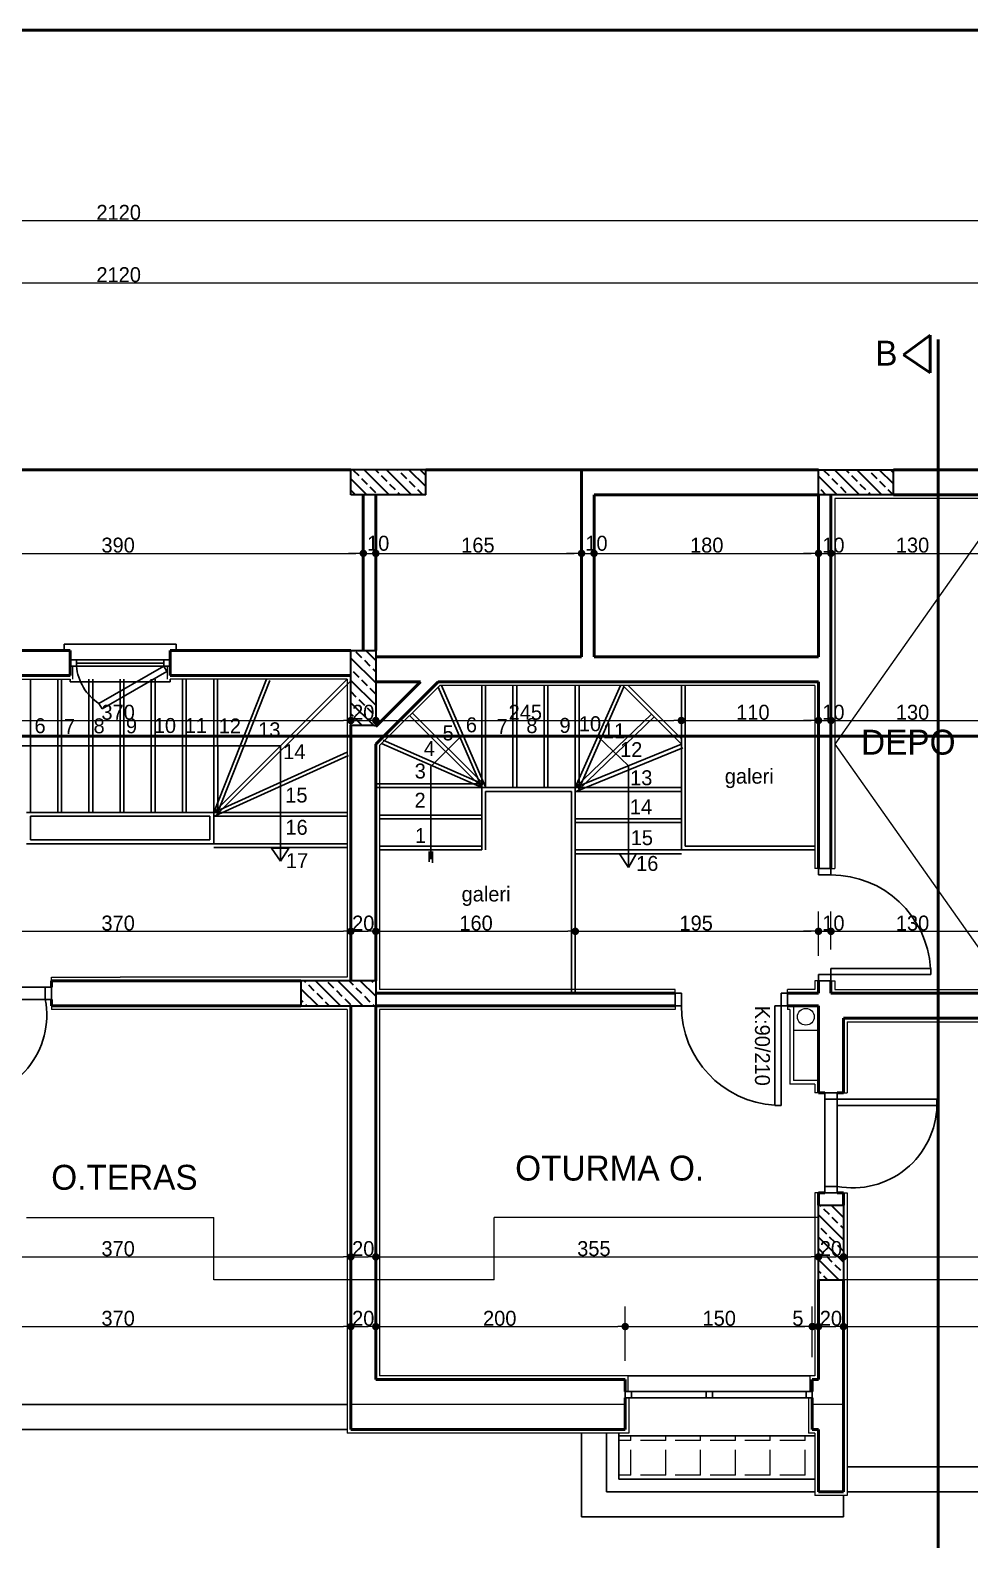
# Model space of a CAD drawing. Header units: millimetres. Extents: x 9537.41 to 9541.95, y -1431.78 to -1431.38.
# Drawn here: x 9539.6272 to 9539.7779, y -1431.6184 to -1431.3761 of the extents above; entities that cross this region are included whole.
import ezdxf

# ---------------------------------------------------------------- set-up
doc = ezdxf.new("R2010")
doc.units = ezdxf.units.MM
doc.linetypes.add('ACAD_ISO03W100', pattern=[30, 12, -18])
doc.linetypes.add('ACAD_ISO04W100', pattern=[30, 24, -3, 0, -3])
for name, color, linetype, lineweight in [('BACA', 24, 'Continuous', 25), ('balkon', 173, 'Continuous', 30), ('duvar', 214, 'Continuous', 50), ('kapı-pencere', 140, 'Continuous', 30), ('karo', 206, 'Continuous', 25), ('kesit', 3, 'Continuous', 50), ('kolon', 6, 'Continuous', 35), ('merdiven', 162, 'Continuous', 30), ('sıva', 203, 'Continuous', 25), ('yazı', 161, 'Continuous', 35), ('ölçü', 4, 'Continuous', 25)]:
    doc.layers.add(name, color=color, linetype=linetype, lineweight=lineweight)

msp = doc.modelspace()

# ---------------------------------------------------------------- linework, layer by layer
at = {"color": 0, "linetype": 'ByBlock', "lineweight": -2}
for p, q in [((9539.679993381373, -1431.460093276783), (9539.679393381373, -1431.460093276783)), ((9539.679993381373, -1431.460093276783), (9539.679393381373, -1431.460093276783)), ((9539.683193381374, -1431.460093276783), (9539.683793381373, -1431.460093276783)), ((9539.683193381374, -1431.460093276783), (9539.683793381373, -1431.460093276783)), ((9539.714993381373, -1431.460093276783), (9539.714393381373, -1431.460093276783)), ((9539.714993381373, -1431.460093276783), (9539.714393381373, -1431.460093276783)), ((9539.718193381374, -1431.460093276783), (9539.718793381373, -1431.460093276783)), ((9539.718193381374, -1431.460093276783), (9539.718793381373, -1431.460093276783)), ((9539.752993381373, -1431.460093276783), (9539.752393381374, -1431.460093276783)), ((9539.752993381373, -1431.460093276783), (9539.752393381374, -1431.460093276783)), ((9539.756193381374, -1431.460093276783), (9539.756793381373, -1431.460093276783)), ((9539.756193381374, -1431.460093276783), (9539.756793381373, -1431.460093276783)), ((9539.677993381374, -1431.486915676782), (9539.677393381373, -1431.486915676782)), ((9539.679193381373, -1431.486915676782), (9539.679793381374, -1431.486915676782)), ((9539.681993381373, -1431.486915676782), (9539.681393381374, -1431.486915676782)), ((9539.683193381374, -1431.486915676782), (9539.683793381373, -1431.486915676782)), ((9539.730993381374, -1431.486915676782), (9539.730393381373, -1431.486915676782)), ((9539.732193381373, -1431.486915676782), (9539.732793381374, -1431.486915676782)), ((9539.752993381373, -1431.486915676782), (9539.752393381374, -1431.486915676782)), ((9539.752993381373, -1431.486915676782), (9539.752393381374, -1431.486915676782)), ((9539.756193381374, -1431.486915676782), (9539.756793381373, -1431.486915676782)), ((9539.756193381374, -1431.486915676782), (9539.756793381373, -1431.486915676782)), ((9539.677993381374, -1431.520748476783), (9539.677393381373, -1431.520748476783)), ((9539.679193381373, -1431.520748476783), (9539.679793381374, -1431.520748476783)), ((9539.681993381373, -1431.520748476783), (9539.681393381374, -1431.520748476783)), ((9539.683193381374, -1431.520748476783), (9539.683793381373, -1431.520748476783)), ((9539.713993381374, -1431.520748476783), (9539.713393381373, -1431.520748476783)), ((9539.715193381373, -1431.520748476783), (9539.715793381374, -1431.520748476783)), ((9539.752993381373, -1431.520748476783), (9539.752393381374, -1431.520748476783)), ((9539.752993381373, -1431.520748476783), (9539.752393381374, -1431.520748476783)), ((9539.756193381374, -1431.520748476783), (9539.756793381373, -1431.520748476783)), ((9539.756193381374, -1431.520748476783), (9539.756793381373, -1431.520748476783)), ((9539.677993381374, -1431.572989333453), (9539.677393381373, -1431.572989333453)), ((9539.679193381373, -1431.572989333453), (9539.679793381374, -1431.572989333453)), ((9539.681993381373, -1431.572989333453), (9539.681393381374, -1431.572989333453)), ((9539.683193381374, -1431.572989333453), (9539.683793381373, -1431.572989333453)), ((9539.752993381373, -1431.572989333453), (9539.752393381374, -1431.572989333453)), ((9539.754193381374, -1431.572989333453), (9539.754793381373, -1431.572989333453)), ((9539.756993381374, -1431.572989333453), (9539.756393381373, -1431.572989333453)), ((9539.758193381373, -1431.572989333453), (9539.758793381374, -1431.572989333453)), ((9539.677993381374, -1431.584174833326), (9539.677393381373, -1431.584174833326)), ((9539.679193381373, -1431.584174833326), (9539.679793381374, -1431.584174833326)), ((9539.681993381373, -1431.584174833326), (9539.681393381374, -1431.584174833326)), ((9539.683193381374, -1431.584174833326), (9539.683793381373, -1431.584174833326)), ((9539.721993381374, -1431.584174833326), (9539.721393381373, -1431.584174833326)), ((9539.723193381373, -1431.584174833326), (9539.723793381374, -1431.584174833326)), ((9539.751993381373, -1431.584174833326), (9539.751393381373, -1431.584174833326)), ((9539.751993381373, -1431.584174833326), (9539.751393381373, -1431.584174833326)), ((9539.754193381374, -1431.584174833326), (9539.754793381373, -1431.584174833326)), ((9539.754193381374, -1431.584174833326), (9539.754793381373, -1431.584174833326)), ((9539.756993381374, -1431.584174833326), (9539.756393381373, -1431.584174833326)), ((9539.758193381373, -1431.584174833326), (9539.758793381374, -1431.584174833326))]:
    msp.add_line(p, q, dxfattribs=at)
at = {"color": 0, "linetype": 'ByBlock', "const_width": 0.0006000000000000001}
for points in [[(9539.680293381372, -1431.460093276783, 1), (9539.680893381374, -1431.460093276783, 1)], [(9539.680293381372, -1431.460093276783, 1), (9539.680893381374, -1431.460093276783, 1)], [(9539.682893381374, -1431.460093276783, 1), (9539.682293381373, -1431.460093276783, 1)], [(9539.682893381374, -1431.460093276783, 1), (9539.682293381373, -1431.460093276783, 1)], [(9539.715293381374, -1431.460093276783, 1), (9539.715893381373, -1431.460093276783, 1)], [(9539.715293381374, -1431.460093276783, 1), (9539.715893381373, -1431.460093276783, 1)], [(9539.717893381374, -1431.460093276783, 1), (9539.717293381373, -1431.460093276783, 1)], [(9539.717893381374, -1431.460093276783, 1), (9539.717293381373, -1431.460093276783, 1)], [(9539.753293381373, -1431.460093276783, 1), (9539.753893381374, -1431.460093276783, 1)], [(9539.753293381373, -1431.460093276783, 1), (9539.753893381374, -1431.460093276783, 1)], [(9539.755893381373, -1431.460093276783, 1), (9539.755293381373, -1431.460093276783, 1)], [(9539.755893381373, -1431.460093276783, 1), (9539.755293381373, -1431.460093276783, 1)], [(9539.678293381374, -1431.486915676782, 1), (9539.678893381373, -1431.486915676782, 1)], [(9539.678893381373, -1431.486915676782, 1), (9539.678293381374, -1431.486915676782, 1)], [(9539.682293381373, -1431.486915676782, 1), (9539.682893381374, -1431.486915676782, 1)], [(9539.682893381374, -1431.486915676782, 1), (9539.682293381373, -1431.486915676782, 1)], [(9539.731293381374, -1431.486915676782, 1), (9539.731893381373, -1431.486915676782, 1)], [(9539.731893381373, -1431.486915676782, 1), (9539.731293381374, -1431.486915676782, 1)], [(9539.753293381373, -1431.486915676782, 1), (9539.753893381374, -1431.486915676782, 1)], [(9539.753293381373, -1431.486915676782, 1), (9539.753893381374, -1431.486915676782, 1)], [(9539.755893381373, -1431.486915676782, 1), (9539.755293381373, -1431.486915676782, 1)], [(9539.755893381373, -1431.486915676782, 1), (9539.755293381373, -1431.486915676782, 1)], [(9539.678293381374, -1431.520748476783, 1), (9539.678893381373, -1431.520748476783, 1)], [(9539.678893381373, -1431.520748476783, 1), (9539.678293381374, -1431.520748476783, 1)], [(9539.682293381373, -1431.520748476783, 1), (9539.682893381374, -1431.520748476783, 1)], [(9539.682893381374, -1431.520748476783, 1), (9539.682293381373, -1431.520748476783, 1)], [(9539.714293381374, -1431.520748476783, 1), (9539.714893381373, -1431.520748476783, 1)], [(9539.714893381373, -1431.520748476783, 1), (9539.714293381374, -1431.520748476783, 1)], [(9539.753293381373, -1431.520748476783, 1), (9539.753893381374, -1431.520748476783, 1)], [(9539.753293381373, -1431.520748476783, 1), (9539.753893381374, -1431.520748476783, 1)], [(9539.755893381373, -1431.520748476783, 1), (9539.755293381373, -1431.520748476783, 1)], [(9539.755893381373, -1431.520748476783, 1), (9539.755293381373, -1431.520748476783, 1)], [(9539.678293381374, -1431.572989333453, 1), (9539.678893381373, -1431.572989333453, 1)], [(9539.678893381373, -1431.572989333453, 1), (9539.678293381374, -1431.572989333453, 1)], [(9539.682293381373, -1431.572989333453, 1), (9539.682893381374, -1431.572989333453, 1)], [(9539.682893381374, -1431.572989333453, 1), (9539.682293381373, -1431.572989333453, 1)], [(9539.753293381373, -1431.572989333453, 1), (9539.753893381374, -1431.572989333453, 1)], [(9539.753893381374, -1431.572989333453, 1), (9539.753293381373, -1431.572989333453, 1)], [(9539.757293381374, -1431.572989333453, 1), (9539.757893381373, -1431.572989333453, 1)], [(9539.757893381373, -1431.572989333453, 1), (9539.757293381374, -1431.572989333453, 1)], [(9539.678293381374, -1431.584174833326, 1), (9539.678893381373, -1431.584174833326, 1)], [(9539.678893381373, -1431.584174833326, 1), (9539.678293381374, -1431.584174833326, 1)], [(9539.682293381373, -1431.584174833326, 1), (9539.682893381374, -1431.584174833326, 1)], [(9539.682893381374, -1431.584174833326, 1), (9539.682293381373, -1431.584174833326, 1)], [(9539.722293381374, -1431.584174833326, 1), (9539.722893381373, -1431.584174833326, 1)], [(9539.722893381373, -1431.584174833326, 1), (9539.722293381374, -1431.584174833326, 1)], [(9539.752293381373, -1431.584174833326, 1), (9539.752893381374, -1431.584174833326, 1)], [(9539.752293381373, -1431.584174833326, 1), (9539.752893381374, -1431.584174833326, 1)], [(9539.753893381374, -1431.584174833326, 1), (9539.753293381373, -1431.584174833326, 1)], [(9539.753893381374, -1431.584174833326, 1), (9539.753293381373, -1431.584174833326, 1)], [(9539.757293381374, -1431.584174833326, 1), (9539.757893381373, -1431.584174833326, 1)], [(9539.757893381373, -1431.584174833326, 1), (9539.757293381374, -1431.584174833326, 1)]]:
    msp.add_lwpolyline(points, format="xyb", close=True, dxfattribs=at)
at = {"layer": 'BACA'}
for p, q in [((9539.749593381373, -1431.532689333453), (9539.749593381373, -1431.544689333453)), ((9539.753593381372, -1431.536689333453), (9539.749593381373, -1431.536689333453)), ((9539.753593381372, -1431.544689333453), (9539.749593381373, -1431.544689333453))]:
    msp.add_line(p, q, dxfattribs=at)
msp.add_circle((9539.751555180212, -1431.534462580343), 0.001343228472585906, dxfattribs=at)
at = {"layer": 'balkon'}
for p, q in [((9539.605193381372, -1431.596689333453), (9539.677993381374, -1431.596689333453)), ((9539.605193381372, -1431.600689333453), (9539.677993381374, -1431.600689333453)), ((9539.715593381374, -1431.601289333453), (9539.715593381374, -1431.614689333453)), ((9539.719593381373, -1431.601289333453), (9539.719593381373, -1431.610689333453)), ((9539.721593381373, -1431.601289333453), (9539.721593381373, -1431.608689333453)), ((9539.752993381373, -1431.608689333453), (9539.721593381373, -1431.608689333453)), ((9539.758193381373, -1431.606689333453), (9539.849593381374, -1431.606689333453)), ((9539.752993381373, -1431.610689333453), (9539.719593381373, -1431.610689333453)), ((9539.758193381373, -1431.610689333453), (9539.853593381373, -1431.610689333453)), ((9539.757593381373, -1431.611289333453), (9539.757593381373, -1431.614689333453)), ((9539.757593381373, -1431.614689333453), (9539.715593381374, -1431.614689333453))]:
    msp.add_line(p, q, dxfattribs=at)
at = {"layer": 'duvar'}
for p, q in [((9539.323946646715, -1431.376132301478), (9539.960388419144, -1431.376132301478)), ((9539.604593381373, -1431.446689333453), (9539.641593381373, -1431.446689333453)), ((9539.678593381374, -1431.446689333453), (9539.641593381373, -1431.446689333453)), ((9539.753593381372, -1431.446689333453), (9539.690593381374, -1431.446689333453)), ((9539.715593381374, -1431.446689333453), (9539.715593381374, -1431.476689333453)), ((9539.853593381373, -1431.446689333453), (9539.765593381373, -1431.446689333453)), ((9539.680593381374, -1431.450689333453), (9539.680593381374, -1431.475689333453)), ((9539.682593381372, -1431.450689333453), (9539.682593381372, -1431.475689333453)), ((9539.753593381372, -1431.450689333453), (9539.717593381374, -1431.450689333453)), ((9539.717593381374, -1431.450689333453), (9539.717593381374, -1431.476689333453)), ((9539.753593381372, -1431.450689333453), (9539.753593381372, -1431.476689333453)), ((9539.755593381373, -1431.450689333453), (9539.755593381373, -1431.510689333453)), ((9539.781593381373, -1431.450689333453), (9539.765593381373, -1431.450689333453)), ((9539.604593381373, -1431.475689333453), (9539.633593381373, -1431.475689333453)), ((9539.633593381373, -1431.479689333453), (9539.633593381373, -1431.475689333453)), ((9539.678593381374, -1431.475689333453), (9539.649593381373, -1431.475689333453)), ((9539.649593381373, -1431.479689333453), (9539.649593381373, -1431.475689333453)), ((9539.715593381374, -1431.476689333453), (9539.682593381372, -1431.476689333453)), ((9539.753593381372, -1431.476689333453), (9539.717593381374, -1431.476689333453)), ((9539.604593381373, -1431.479689333453), (9539.633593381373, -1431.479689333453)), ((9539.678593381374, -1431.479689333453), (9539.649593381373, -1431.479689333453)), ((9539.689764954248, -1431.480689333453), (9539.682593381372, -1431.480689333453)), ((9539.682593381372, -1431.487860906328), (9539.689764954248, -1431.480689333453)), ((9539.682593381372, -1431.490689333453), (9539.692593381373, -1431.480689333453)), ((9539.753593381372, -1431.480689333453), (9539.692593381373, -1431.480689333453)), ((9539.753593381372, -1431.480689333453), (9539.753593381372, -1431.510689333453)), ((9539.678593381374, -1431.487689333453), (9539.678593381374, -1431.528689333453)), ((9539.682593381372, -1431.487689333453), (9539.682593381372, -1431.487860906328)), ((9539.682593381372, -1431.490689333453), (9539.682593381372, -1431.528689333453)), ((9539.630593381373, -1431.528689333453), (9539.641593381373, -1431.528689333453)), ((9539.630593381373, -1431.529689333453), (9539.630593381373, -1431.528689333453)), ((9539.670593381374, -1431.528689333453), (9539.641593381373, -1431.528689333453)), ((9539.753593381372, -1431.528689333453), (9539.753593381372, -1431.530689333453)), ((9539.755593381373, -1431.528689333453), (9539.755593381373, -1431.530689333453)), ((9539.730593381373, -1431.530689333453), (9539.682593381372, -1431.530689333453)), ((9539.753593381372, -1431.530689333453), (9539.748593381373, -1431.530689333453)), ((9539.755593381373, -1431.530689333453), (9539.781593381373, -1431.530689333453)), ((9539.630593381373, -1431.531689333453), (9539.630593381373, -1431.532689333453)), ((9539.670593381374, -1431.532689333453), (9539.630593381373, -1431.532689333453)), ((9539.678593381374, -1431.532689333453), (9539.678593381374, -1431.600689333453)), ((9539.682593381372, -1431.532689333453), (9539.682593381372, -1431.592689333453)), ((9539.730593381373, -1431.532689333453), (9539.682593381372, -1431.532689333453)), ((9539.753593381372, -1431.532689333453), (9539.748593381373, -1431.532689333453)), ((9539.753593381372, -1431.532689333453), (9539.753593381372, -1431.546689333453)), ((9539.757593381373, -1431.534689333453), (9539.853593381373, -1431.534689333453)), ((9539.757593381373, -1431.534689333453), (9539.757593381373, -1431.546689333453)), ((9539.754593381373, -1431.546689333453), (9539.753593381372, -1431.546689333453)), ((9539.756593381373, -1431.546689333453), (9539.757593381373, -1431.546689333453)), ((9539.753593381372, -1431.562689333453), (9539.753593381372, -1431.564689333453)), ((9539.754593381373, -1431.562689333453), (9539.753593381372, -1431.562689333453)), ((9539.756593381373, -1431.562689333453), (9539.757593381373, -1431.562689333453)), ((9539.757593381373, -1431.562689333453), (9539.757593381373, -1431.564689333453)), ((9539.753593381372, -1431.576689333453), (9539.753593381372, -1431.592689333453)), ((9539.757593381373, -1431.576689333453), (9539.757593381373, -1431.610689333453)), ((9539.722593381373, -1431.592689333453), (9539.682593381372, -1431.592689333453)), ((9539.722593381373, -1431.592689333453), (9539.722593381373, -1431.594589333453)), ((9539.752593381374, -1431.594589333453), (9539.752593381374, -1431.592689333453)), ((9539.753593381372, -1431.592689333453), (9539.752593381374, -1431.592689333453)), ((9539.722593381373, -1431.595589333453), (9539.722593381373, -1431.600689333453)), ((9539.752593381374, -1431.595589333453), (9539.752593381374, -1431.600689333453)), ((9539.722593381373, -1431.600689333453), (9539.678593381374, -1431.600689333453)), ((9539.753593381372, -1431.600689333453), (9539.752593381374, -1431.600689333453)), ((9539.753593381372, -1431.600689333453), (9539.753593381372, -1431.610689333453)), ((9539.757593381373, -1431.610689333453), (9539.753593381372, -1431.610689333453))]:
    msp.add_line(p, q, dxfattribs=at)
at = {"layer": 'kapı-pencere'}
for p, q in [((9539.650593381373, -1431.474689333453), (9539.632593381373, -1431.474689333453)), ((9539.632593381373, -1431.475689333453), (9539.632593381373, -1431.474689333453)), ((9539.650593381373, -1431.475689333453), (9539.650593381373, -1431.474689333453)), ((9539.633593381373, -1431.478189333453), (9539.633593381373, -1431.477189333453)), ((9539.633593381373, -1431.477189333453), (9539.634593381374, -1431.477189333453)), ((9539.633593381373, -1431.478189333453), (9539.633593381373, -1431.477189333453)), ((9539.633593381373, -1431.477189333453), (9539.634593381374, -1431.477189333453)), ((9539.634593381374, -1431.477189333453), (9539.633593381373, -1431.477189333453)), ((9539.634593381374, -1431.477189333453), (9539.634593381374, -1431.478189333453)), ((9539.634593381374, -1431.477189333453), (9539.634593381374, -1431.478189333453)), ((9539.648593381373, -1431.477189333453), (9539.634593381374, -1431.477189333453)), ((9539.634593381374, -1431.477689333453), (9539.648593381373, -1431.477689333453)), ((9539.648593381373, -1431.478189333453), (9539.648593381373, -1431.477189333453)), ((9539.648593381373, -1431.477189333453), (9539.649593381373, -1431.477189333453)), ((9539.649593381373, -1431.477189333453), (9539.649593381373, -1431.478189333453)), ((9539.634593381374, -1431.478189333453), (9539.633593381373, -1431.478189333453)), ((9539.634593381374, -1431.478189333453), (9539.633593381373, -1431.478189333453)), ((9539.633593381373, -1431.478189333453), (9539.634593381374, -1431.478189333453)), ((9539.633593381373, -1431.480289333453), (9539.633593381373, -1431.480689333453)), ((9539.634593381374, -1431.478189333453), (9539.648593381373, -1431.478189333453)), ((9539.648593381373, -1431.478189333453), (9539.638201076528, -1431.484189333453)), ((9539.638701076528, -1431.485055358857), (9539.649093381373, -1431.479055358857)), ((9539.649093381373, -1431.479055358857), (9539.648593381373, -1431.478189333453)), ((9539.649593381373, -1431.478189333453), (9539.648593381373, -1431.478189333453)), ((9539.649593381373, -1431.480289333453), (9539.649593381373, -1431.480689333453)), ((9539.649593381373, -1431.480689333453), (9539.633593381373, -1431.480689333453)), ((9539.638201076528, -1431.484189333453), (9539.638701076528, -1431.485055358857)), ((9539.753593381372, -1431.510689333453), (9539.755593381373, -1431.510689333453)), ((9539.753593381372, -1431.511689333453), (9539.753593381372, -1431.510689333453)), ((9539.755593381373, -1431.511689333453), (9539.753593381372, -1431.511689333453)), ((9539.755593381373, -1431.510689333453), (9539.755593381373, -1431.511689333453)), ((9539.753593381372, -1431.527689333453), (9539.755593381373, -1431.527689333453)), ((9539.753593381372, -1431.528689333453), (9539.753593381372, -1431.527689333453)), ((9539.755593381373, -1431.528689333453), (9539.753593381372, -1431.528689333453)), ((9539.755593381373, -1431.526689333453), (9539.771593381372, -1431.526689333453)), ((9539.755593381373, -1431.527689333453), (9539.755593381373, -1431.526689333453)), ((9539.755593381373, -1431.527689333453), (9539.755593381373, -1431.528689333453)), ((9539.771593381372, -1431.527689333453), (9539.755593381373, -1431.527689333453)), ((9539.771593381372, -1431.526689333453), (9539.771593381372, -1431.527689333453)), ((9539.615593381373, -1431.529689333453), (9539.630593381373, -1431.529689333453)), ((9539.629593381373, -1431.529689333453), (9539.630593381373, -1431.529689333453)), ((9539.629593381373, -1431.531689333453), (9539.629593381373, -1431.529689333453)), ((9539.630593381373, -1431.529689333453), (9539.630593381373, -1431.531689333453)), ((9539.730593381373, -1431.530689333453), (9539.730593381373, -1431.532689333453)), ((9539.731593381373, -1431.530689333453), (9539.730593381373, -1431.530689333453)), ((9539.731593381373, -1431.532689333453), (9539.731593381373, -1431.530689333453)), ((9539.747593381373, -1431.530689333453), (9539.747593381373, -1431.532689333453)), ((9539.748593381373, -1431.530689333453), (9539.747593381373, -1431.530689333453)), ((9539.748593381373, -1431.532689333453), (9539.748593381373, -1431.530689333453)), ((9539.630593381373, -1431.531689333453), (9539.616593381374, -1431.531689333453)), ((9539.630593381373, -1431.531689333453), (9539.629593381373, -1431.531689333453)), ((9539.730593381373, -1431.532689333453), (9539.731593381373, -1431.532689333453)), ((9539.746593381373, -1431.532689333453), (9539.746593381373, -1431.548689333453)), ((9539.747593381373, -1431.532689333453), (9539.746593381373, -1431.532689333453)), ((9539.747593381373, -1431.532689333453), (9539.748593381373, -1431.532689333453)), ((9539.747593381373, -1431.548689333453), (9539.747593381373, -1431.532689333453)), ((9539.754593381373, -1431.546689333453), (9539.754593381373, -1431.547689333453)), ((9539.756593381373, -1431.546689333453), (9539.754593381373, -1431.546689333453)), ((9539.754593381373, -1431.547689333453), (9539.756593381373, -1431.547689333453)), ((9539.754593381373, -1431.547689333453), (9539.754593381373, -1431.562689333453)), ((9539.756593381373, -1431.547689333453), (9539.756593381373, -1431.546689333453)), ((9539.756593381373, -1431.547689333453), (9539.756593381373, -1431.548689333453)), ((9539.772593381373, -1431.547689333453), (9539.756593381373, -1431.547689333453)), ((9539.772593381373, -1431.548689333453), (9539.772593381373, -1431.547689333453)), ((9539.746593381373, -1431.548689333453), (9539.747593381373, -1431.548689333453)), ((9539.756593381373, -1431.548689333453), (9539.772593381373, -1431.548689333453)), ((9539.756593381373, -1431.562689333453), (9539.756593381373, -1431.548689333453)), ((9539.754593381373, -1431.561689333453), (9539.754593381373, -1431.562689333453)), ((9539.756593381373, -1431.561689333453), (9539.754593381373, -1431.561689333453)), ((9539.754593381373, -1431.562689333453), (9539.756593381373, -1431.562689333453)), ((9539.756593381373, -1431.562689333453), (9539.756593381373, -1431.561689333453)), ((9539.722993381372, -1431.592089333453), (9539.752193381373, -1431.592089333453)), ((9539.722593381373, -1431.594589333453), (9539.723593381374, -1431.594589333453)), ((9539.722593381373, -1431.595589333453), (9539.722593381373, -1431.594589333453)), ((9539.723593381374, -1431.595589333453), (9539.722593381373, -1431.595589333453)), ((9539.723593381374, -1431.594589333453), (9539.723593381374, -1431.595589333453)), ((9539.735593381372, -1431.594589333453), (9539.736593381373, -1431.594589333453)), ((9539.735593381372, -1431.595589333453), (9539.735593381372, -1431.594589333453)), ((9539.736593381373, -1431.595589333453), (9539.735593381372, -1431.595589333453)), ((9539.736593381373, -1431.594589333453), (9539.736593381373, -1431.595589333453)), ((9539.752593381374, -1431.594589333453), (9539.736593381373, -1431.594589333453)), ((9539.736593381373, -1431.595589333453), (9539.752593381374, -1431.595589333453)), ((9539.751593381374, -1431.594589333453), (9539.752593381374, -1431.594589333453)), ((9539.751593381374, -1431.595589333453), (9539.751593381374, -1431.594589333453)), ((9539.752593381374, -1431.595589333453), (9539.751593381374, -1431.595589333453)), ((9539.752593381374, -1431.594589333453), (9539.752593381374, -1431.595589333453)), ((9539.721593381373, -1431.601289333453), (9539.721593381373, -1431.601689333453)), ((9539.721593381373, -1431.601689333453), (9539.752993381373, -1431.601689333453))]:
    msp.add_line(p, q, dxfattribs=at)
at = {"layer": 'kapı-pencere', "linetype": 'ACAD_ISO03W100'}
for p, q in [((9539.735593381372, -1431.594589333453), (9539.723593381374, -1431.594589333453)), ((9539.723593381374, -1431.595589333453), (9539.735593381372, -1431.595589333453))]:
    msp.add_line(p, q, dxfattribs=at)
at = {"layer": 'kapı-pencere'}
for centre, radius, start, end in [((9539.642618963953, -1431.477448312917), 0.008059720042991056, 185.2752942036796, 236.7602215820919), ((9539.755593381373, -1431.527689333453), 0.016, 3.583321682543104, 90), ((9539.616285814143, -1431.534158185079), 0.01353464347200372, 271.3021267971019, 10.51015550355523), ((9539.747593381373, -1431.532689333453), 0.016, 180, 266.4166781305679), ((9539.759062232999, -1431.548381766224), 0.01353464347200372, 259.4898443921185, 358.6978732709795)]:
    msp.add_arc(centre, radius, start, end, dxfattribs=at)
at = {"layer": 'karo'}
for p, q in [((9539.723511503018, -1431.602434876783), (9539.721593381373, -1431.602434876783)), ((9539.723511503018, -1431.602434876783), (9539.723511503018, -1431.601689333453)), ((9539.723511503018, -1431.608022876783), (9539.723511503018, -1431.603958876783)), ((9539.729099503018, -1431.602434876783), (9539.725035503017, -1431.602434876783)), ((9539.729099503018, -1431.602434876783), (9539.729099503018, -1431.601689333453)), ((9539.729099503018, -1431.608022876783), (9539.729099503018, -1431.603958876783)), ((9539.734687503018, -1431.602434876783), (9539.730623503017, -1431.602434876783)), ((9539.734687503018, -1431.602434876783), (9539.734687503018, -1431.601689333453)), ((9539.734687503018, -1431.608022876783), (9539.734687503018, -1431.603958876783)), ((9539.740275503018, -1431.602434876783), (9539.736211503017, -1431.602434876783)), ((9539.740275503018, -1431.602434876783), (9539.740275503018, -1431.601689333453)), ((9539.740275503018, -1431.608022876783), (9539.740275503018, -1431.603958876783)), ((9539.745863503018, -1431.602434876783), (9539.741799503017, -1431.602434876783)), ((9539.745863503018, -1431.602434876783), (9539.745863503018, -1431.601689333453)), ((9539.745863503018, -1431.608022876783), (9539.745863503018, -1431.603958876783)), ((9539.751451503018, -1431.602434876783), (9539.747387503017, -1431.602434876783)), ((9539.751451503018, -1431.602434876783), (9539.751451503018, -1431.601689333453)), ((9539.751451503018, -1431.608022876783), (9539.751451503018, -1431.603958876783)), ((9539.752993381373, -1431.602434876783), (9539.752975503017, -1431.602434876783)), ((9539.723511503018, -1431.608022876783), (9539.721593381373, -1431.608022876783)), ((9539.729099503018, -1431.608022876783), (9539.725035503017, -1431.608022876783)), ((9539.734687503018, -1431.608022876783), (9539.730623503017, -1431.608022876783)), ((9539.740275503018, -1431.608022876783), (9539.736211503017, -1431.608022876783)), ((9539.745863503018, -1431.608022876783), (9539.741799503017, -1431.608022876783)), ((9539.751451503018, -1431.608022876783), (9539.747387503017, -1431.608022876783)), ((9539.752993381373, -1431.608022876783), (9539.752975503017, -1431.608022876783))]:
    msp.add_line(p, q, dxfattribs=at)
at = {"layer": 'kesit'}
for p, q in [((9539.771477031172, -1431.425100114268), (9539.76723916229, -1431.42822040569)), ((9539.771477031172, -1431.431117823859), (9539.771477031172, -1431.425100114268)), ((9539.76723916229, -1431.42822040569), (9539.771477031172, -1431.431117823859))]:
    msp.add_line(p, q, dxfattribs=at)
at = {"layer": 'kesit', "linetype": 'ACAD_ISO04W100'}
for p, q in [((9539.772769648414, -1431.425749573912), (9539.772769648414, -1431.632435434815)), ((9539.407874039885, -1431.489415038047), (9539.87714805176, -1431.489415038047))]:
    msp.add_line(p, q, dxfattribs=at)
at = {"layer": 'kolon'}
for p, q in [((9539.690593381374, -1431.446689333453), (9539.678593381374, -1431.446689333453)), ((9539.678593381374, -1431.450689333453), (9539.678593381374, -1431.446689333453)), ((9539.681132935204, -1431.450689333453), (9539.678593381374, -1431.448149779623)), ((9539.679915637846, -1431.44767598487), (9539.679017612232, -1431.446777959258)), ((9539.681262676262, -1431.449023023288), (9539.68036465065, -1431.448124997676)), ((9539.684725037652, -1431.450689333453), (9539.680725037651, -1431.446689333453)), ((9539.683058727487, -1431.447226972064), (9539.682521088876, -1431.446689333453)), ((9539.684405765905, -1431.448574010482), (9539.683507740294, -1431.44767598487)), ((9539.6883171401, -1431.450689333453), (9539.6843171401, -1431.446689333453)), ((9539.686201817129, -1431.446777959258), (9539.686113191325, -1431.446689333453)), ((9539.687548855547, -1431.448124997676), (9539.686650829935, -1431.447226972064)), ((9539.690593381374, -1431.449373472278), (9539.68790924255, -1431.446689333453)), ((9539.688895893965, -1431.449472036094), (9539.687997868354, -1431.448574010482)), ((9539.690593381374, -1431.447577421053), (9539.689793919579, -1431.446777959258)), ((9539.690593381374, -1431.450689333453), (9539.690593381374, -1431.446689333453)), ((9539.753593381372, -1431.446689333453), (9539.765593381373, -1431.446689333453)), ((9539.753593381372, -1431.450689333453), (9539.753593381372, -1431.446689333453)), ((9539.75656708662, -1431.450689333453), (9539.753593381372, -1431.447715628206)), ((9539.755349789262, -1431.44767598487), (9539.754451763649, -1431.446777959258)), ((9539.75669682768, -1431.449023023288), (9539.755798802067, -1431.448124997676)), ((9539.760159189069, -1431.450689333453), (9539.75615918907, -1431.446689333453)), ((9539.758492878904, -1431.447226972064), (9539.757955240293, -1431.446689333453)), ((9539.759839917322, -1431.448574010482), (9539.75894189171, -1431.44767598487)), ((9539.763751291517, -1431.450689333453), (9539.759751291518, -1431.446689333453)), ((9539.761635968547, -1431.446777959258), (9539.761547342741, -1431.446689333453)), ((9539.762983006965, -1431.448124997676), (9539.762084981352, -1431.447226972064)), ((9539.765593381373, -1431.448939320861), (9539.763343393966, -1431.446689333453)), ((9539.764330045382, -1431.449472036094), (9539.76343201977, -1431.448574010482)), ((9539.765593381373, -1431.447143269636), (9539.765228070995, -1431.446777959258)), ((9539.765593381373, -1431.450689333453), (9539.765593381373, -1431.446689333453)), ((9539.679336883979, -1431.450689333453), (9539.678593381374, -1431.449945830847)), ((9539.690593381374, -1431.450689333453), (9539.678593381374, -1431.450689333453)), ((9539.68260971468, -1431.450370061707), (9539.681711689069, -1431.449472036094)), ((9539.685752804324, -1431.4499210489), (9539.684854778712, -1431.449023023288)), ((9539.686521088875, -1431.450689333453), (9539.686201817129, -1431.450370061707)), ((9539.690113191326, -1431.450689333453), (9539.689344906772, -1431.4499210489)), ((9539.765593381373, -1431.450689333453), (9539.753593381372, -1431.450689333453)), ((9539.754771035396, -1431.450689333453), (9539.754002750844, -1431.4499210489)), ((9539.758043866099, -1431.450370061707), (9539.757145840485, -1431.449472036094)), ((9539.76118695574, -1431.4499210489), (9539.760288930129, -1431.449023023288)), ((9539.761955240294, -1431.450689333453), (9539.761635968547, -1431.450370061707)), ((9539.765547342742, -1431.450689333453), (9539.764779058189, -1431.4499210489)), ((9539.678593381374, -1431.475689333453), (9539.682593381372, -1431.475689333453)), ((9539.678593381374, -1431.487689333453), (9539.678593381374, -1431.475689333453)), ((9539.682593381372, -1431.48088659921), (9539.678593381374, -1431.47688659921)), ((9539.68036465065, -1431.476861817264), (9539.679466625039, -1431.475963791652)), ((9539.681711689069, -1431.478208855682), (9539.680813663457, -1431.47731083007)), ((9539.682593381372, -1431.477294496762), (9539.680988218064, -1431.475689333453)), ((9539.682593381372, -1431.475689333453), (9539.682593381372, -1431.487689333453)), ((9539.679915637846, -1431.480004906906), (9539.679017612232, -1431.479106881294)), ((9539.682593381372, -1431.479090547986), (9539.682160701876, -1431.478657868488)), ((9539.682593381372, -1431.484478701659), (9539.678593381374, -1431.480478701659)), ((9539.679466625039, -1431.483147996548), (9539.678593381374, -1431.482274752883)), ((9539.681262676262, -1431.481351945324), (9539.68036465065, -1431.480453919712)), ((9539.682593381372, -1431.482682650435), (9539.681711689069, -1431.48180095813)), ((9539.68221191072, -1431.487689333453), (9539.678593381374, -1431.484070804107)), ((9539.680813663457, -1431.484495034967), (9539.679915637846, -1431.483597009354)), ((9539.682160701876, -1431.485842073385), (9539.681262676262, -1431.484944047773)), ((9539.679017612232, -1431.486291086191), (9539.678593381374, -1431.485866855331)), ((9539.678619808272, -1431.487689333453), (9539.678593381374, -1431.487662906555)), ((9539.678593381374, -1431.487689333453), (9539.682593381372, -1431.487689333453)), ((9539.68036465065, -1431.487638124609), (9539.679466625039, -1431.486740098997)), ((9539.682593381372, -1431.528689333453), (9539.670593381374, -1431.528689333453)), ((9539.670593381374, -1431.528689333453), (9539.670593381374, -1431.532689333453)), ((9539.671384394529, -1431.528947302766), (9539.671126425217, -1431.528689333453)), ((9539.676922476441, -1431.532689333453), (9539.672922476442, -1431.528689333453)), ((9539.68051457889, -1431.532689333453), (9539.67651457889, -1431.528689333453)), ((9539.679017612232, -1431.529396315572), (9539.678310630114, -1431.528689333453)), ((9539.682593381372, -1431.531176033488), (9539.680106681339, -1431.528689333453)), ((9539.682160701876, -1431.528947302766), (9539.681902732562, -1431.528689333453)), ((9539.682593381372, -1431.528689333453), (9539.682593381372, -1431.532689333453)), ((9539.673330373993, -1431.532689333453), (9539.670593381374, -1431.529952340833)), ((9539.672731432947, -1431.530294341184), (9539.671833407336, -1431.529396315572)), ((9539.674078471366, -1431.531641379602), (9539.673180445754, -1431.53074335399)), ((9539.67587452259, -1431.529845328378), (9539.674976496979, -1431.528947302766)), ((9539.677221561009, -1431.531192366796), (9539.676323535396, -1431.530294341184)), ((9539.68036465065, -1431.53074335399), (9539.679466625039, -1431.529845328378)), ((9539.681711689069, -1431.532090392408), (9539.680813663457, -1431.531192366796)), ((9539.670935381724, -1431.532090392408), (9539.670593381374, -1431.531748392058)), ((9539.670593381374, -1431.532689333453), (9539.682593381372, -1431.532689333453)), ((9539.671534322768, -1431.532689333453), (9539.671384394529, -1431.532539405214)), ((9539.675126425218, -1431.532689333453), (9539.674527484172, -1431.532090392408)), ((9539.678568599427, -1431.532539405214), (9539.677670573814, -1431.531641379602)), ((9539.682310630114, -1431.532689333453), (9539.682160701876, -1431.532539405214)), ((9539.753593381372, -1431.576689333453), (9539.753593381372, -1431.564689333453)), ((9539.753593381372, -1431.564689333453), (9539.757593381373, -1431.564689333453)), ((9539.754002750844, -1431.56486832725), (9539.753823757046, -1431.564689333453)), ((9539.757593381373, -1431.566662906556), (9539.755619808271, -1431.564689333453)), ((9539.757593381373, -1431.564689333453), (9539.757593381373, -1431.576689333453)), ((9539.757593381373, -1431.570255009004), (9539.753593381372, -1431.566255009004)), ((9539.755349789262, -1431.566215365668), (9539.754451763649, -1431.565317340056)), ((9539.75669682768, -1431.567562404086), (9539.755798802067, -1431.566664378474)), ((9539.757593381373, -1431.573847111452), (9539.753593381372, -1431.569847111452)), ((9539.754900776456, -1431.569358455311), (9539.754002750844, -1431.568460429698)), ((9539.756247814874, -1431.570705493729), (9539.755349789262, -1431.569807468117)), ((9539.757593381373, -1431.56845895778), (9539.757145840485, -1431.568011416892)), ((9539.754451763649, -1431.572501544953), (9539.753593381372, -1431.571643162677)), ((9539.757593381373, -1431.572051060228), (9539.75669682768, -1431.571154506535)), ((9539.756843500925, -1431.576689333453), (9539.753593381372, -1431.573439213901)), ((9539.755798802067, -1431.573848583371), (9539.754900776456, -1431.572950557759)), ((9539.757145840485, -1431.575195621789), (9539.756247814874, -1431.574297596177)), ((9539.754002750844, -1431.575644634595), (9539.753593381372, -1431.575235265125)), ((9539.753593381372, -1431.576689333453), (9539.757593381373, -1431.576689333453)), ((9539.755047449702, -1431.576689333453), (9539.754451763649, -1431.576093647401))]:
    msp.add_line(p, q, dxfattribs=at)
at = {"layer": 'merdiven', "linetype": 'ACAD_ISO03W100'}
for p, q in [((9539.627193381373, -1431.480289333453), (9539.627193381373, -1431.501689333453)), ((9539.632193381372, -1431.480289333453), (9539.632193381372, -1431.501689333453)), ((9539.637193381373, -1431.480289333453), (9539.637193381373, -1431.501689333453)), ((9539.642193381373, -1431.480289333453), (9539.642193381373, -1431.501689333453)), ((9539.647193381374, -1431.480289333453), (9539.647193381374, -1431.501689333453)), ((9539.652193381373, -1431.480289333453), (9539.652193381373, -1431.501689333453)), ((9539.657193381374, -1431.480289333453), (9539.657238672316, -1431.501689333453)), ((9539.657017645442, -1431.502113597522), (9539.678417645442, -1431.480713597522)), ((9539.657151269259, -1431.501910152625), (9539.665621663386, -1431.480510152625)), ((9539.700143828777, -1431.497450570692), (9539.69313972569, -1431.481303201915)), ((9539.700193381374, -1431.481289333453), (9539.700193381374, -1431.497689333453)), ((9539.705193381373, -1431.481289333453), (9539.705193381373, -1431.497689333453)), ((9539.710193381374, -1431.481289333453), (9539.710193381374, -1431.497689333453)), ((9539.715142300154, -1431.497931589871), (9539.722380174668, -1431.481531589871)), ((9539.715193381373, -1431.481289333453), (9539.715193381373, -1431.497689333453)), ((9539.700017645442, -1431.497265069384), (9539.688441909511, -1431.485689333453)), ((9539.71500995672, -1431.498121149363), (9539.727225525583, -1431.486336718225)), ((9539.699835735604, -1431.497140457851), (9539.68377557519, -1431.490049146405)), ((9539.656840840646, -1431.502235926454), (9539.678240840645, -1431.492547495726)), ((9539.714820598778, -1431.498244646204), (9539.731820598778, -1431.491288753588)), ((9539.699593381374, -1431.497089333453), (9539.682593381372, -1431.497089333453)), ((9539.731593381373, -1431.498289333453), (9539.714593381374, -1431.498289333453)), ((9539.699593381374, -1431.502089333453), (9539.683193381374, -1431.502089333453)), ((9539.677993381374, -1431.502289333453), (9539.656593381373, -1431.502289333453)), ((9539.731593381373, -1431.503289333453), (9539.714593381374, -1431.503289333453)), ((9539.699593381374, -1431.507089333453), (9539.683193381374, -1431.507089333453)), ((9539.677993381374, -1431.507289333453), (9539.656593381373, -1431.507289333453)), ((9539.731593381373, -1431.508289333453), (9539.714593381374, -1431.508289333453))]:
    msp.add_line(p, q, dxfattribs=at)
at = {"layer": 'merdiven'}
for p, q in [((9539.631593381373, -1431.480289333453), (9539.631593381373, -1431.501689333453)), ((9539.636593381374, -1431.480289333453), (9539.636593381374, -1431.501689333453)), ((9539.641593381373, -1431.480289333453), (9539.641593381373, -1431.501689333453)), ((9539.646593381372, -1431.480289333453), (9539.646593381372, -1431.501689333453)), ((9539.651593381373, -1431.480289333453), (9539.651593381373, -1431.501689333453)), ((9539.656593381373, -1431.501689333453), (9539.6650637755, -1431.480289333453)), ((9539.656593381373, -1431.501689333453), (9539.677993381374, -1431.480289333453)), ((9539.656593381373, -1431.480289333453), (9539.656593381373, -1431.501689333453)), ((9539.699593381374, -1431.497689333453), (9539.692589278287, -1431.481541964676)), ((9539.699593381374, -1431.481289333453), (9539.699593381374, -1431.497689333453)), ((9539.704593381373, -1431.481289333453), (9539.704593381373, -1431.497689333453)), ((9539.709593381373, -1431.481289333453), (9539.709593381373, -1431.497689333453)), ((9539.714593381374, -1431.497689333453), (9539.721831255887, -1431.481289333453)), ((9539.714593381374, -1431.481289333453), (9539.714593381374, -1431.497689333453)), ((9539.731593381373, -1431.490689333453), (9539.722193381373, -1431.481289333453)), ((9539.731593381373, -1431.489840805316), (9539.72304190951, -1431.481289333453)), ((9539.731593381373, -1431.481289333453), (9539.731593381373, -1431.507689333453)), ((9539.732193381373, -1431.481289333453), (9539.732193381373, -1431.507089333453)), ((9539.699593381374, -1431.497689333453), (9539.688017645442, -1431.486113597522)), ((9539.714593381374, -1431.497689333453), (9539.726808950236, -1431.485904902315)), ((9539.691393381374, -1431.494313597522), (9539.696217645442, -1431.489489333453)), ((9539.71821231863, -1431.489489333453), (9539.696217645442, -1431.489489333453)), ((9539.71821231863, -1431.489489333453), (9539.723093381373, -1431.494211387145)), ((9539.667293381373, -1431.490989333453), (9539.615893381373, -1431.490989333453)), ((9539.656593381373, -1431.501689333453), (9539.677993381374, -1431.492000902726)), ((9539.667293381373, -1431.509511632715), (9539.667293381373, -1431.490989333453)), ((9539.699593381374, -1431.497689333453), (9539.683533220958, -1431.490598022006)), ((9539.714593381374, -1431.497689333453), (9539.731593381373, -1431.490733440837)), ((9539.691393381374, -1431.509148894643), (9539.691393381374, -1431.494313597522)), ((9539.723093381373, -1431.510517584784), (9539.723093381373, -1431.494211387145)), ((9539.699593381374, -1431.497689333453), (9539.682593381372, -1431.497689333453)), ((9539.699593381374, -1431.497689333453), (9539.699593381374, -1431.507689333453)), ((9539.714593381374, -1431.497689333453), (9539.699593381374, -1431.497689333453)), ((9539.713993381374, -1431.498289333453), (9539.700193381374, -1431.498289333453)), ((9539.700193381374, -1431.498289333453), (9539.700193381374, -1431.507689333453)), ((9539.713993381374, -1431.507689333453), (9539.713993381374, -1431.498289333453)), ((9539.714593381374, -1431.507689333453), (9539.714593381374, -1431.497689333453)), ((9539.731593381373, -1431.497689333453), (9539.714593381374, -1431.497689333453)), ((9539.626593381374, -1431.501689333453), (9539.641593381373, -1431.501689333453)), ((9539.656593381373, -1431.501689333453), (9539.641593381373, -1431.501689333453)), ((9539.677993381374, -1431.501689333453), (9539.656593381373, -1431.501689333453)), ((9539.656593381373, -1431.501689333453), (9539.656593381373, -1431.506689333453)), ((9539.655993381373, -1431.502289333453), (9539.627193381373, -1431.502289333453)), ((9539.627193381373, -1431.502289333453), (9539.627193381373, -1431.506089333453)), ((9539.655993381373, -1431.502289333453), (9539.655993381373, -1431.506089333453)), ((9539.699593381374, -1431.502689333453), (9539.683193381374, -1431.502689333453)), ((9539.731593381373, -1431.502689333453), (9539.714593381374, -1431.502689333453)), ((9539.626593381374, -1431.506689333453), (9539.641593381373, -1431.506689333453)), ((9539.655993381373, -1431.506089333453), (9539.627193381373, -1431.506089333453)), ((9539.656593381373, -1431.506689333453), (9539.641593381373, -1431.506689333453)), ((9539.677993381374, -1431.506689333453), (9539.656593381373, -1431.506689333453)), ((9539.732193381373, -1431.507089333453), (9539.752993381373, -1431.507089333453)), ((9539.667293381373, -1431.509511632715), (9539.665888468528, -1431.507383291426)), ((9539.665888468528, -1431.507383291426), (9539.668656672515, -1431.507383291426)), ((9539.668656672515, -1431.507383291426), (9539.667293381373, -1431.509511632715)), ((9539.699593381374, -1431.507689333453), (9539.683193381374, -1431.507689333453)), ((9539.691170258482, -1431.507936624881), (9539.691170258482, -1431.509610188445)), ((9539.691661538964, -1431.507914312137), (9539.691661538964, -1431.509766388166)), ((9539.713993381374, -1431.507689333453), (9539.713993381374, -1431.530689333453)), ((9539.731593381373, -1431.507689333453), (9539.714593381374, -1431.507689333453)), ((9539.714593381374, -1431.507689333453), (9539.714593381374, -1431.530689333453)), ((9539.721678722082, -1431.508290621017), (9539.724346734465, -1431.508290621017)), ((9539.723093381373, -1431.510517584784), (9539.721678722082, -1431.508290621017)), ((9539.724346734465, -1431.508290621017), (9539.723093381373, -1431.510517584784)), ((9539.731593381373, -1431.507689333453), (9539.752993381373, -1431.507689333453))]:
    msp.add_line(p, q, dxfattribs=at)
at = {"layer": 'sıva'}
for p, q in [((9539.780993381373, -1431.451289333453), (9539.756193381374, -1431.451289333453)), ((9539.756193381374, -1431.451289333453), (9539.756193381374, -1431.510689333453)), ((9539.605193381372, -1431.480289333453), (9539.633593381373, -1431.480289333453)), ((9539.633993381372, -1431.480289333453), (9539.633993381372, -1431.478189333453)), ((9539.649193381374, -1431.480289333453), (9539.649193381374, -1431.478189333453)), ((9539.677993381374, -1431.480289333453), (9539.649593381373, -1431.480289333453)), ((9539.677993381374, -1431.480289333453), (9539.677993381374, -1431.528089333453)), ((9539.683193381374, -1431.490937861591), (9539.692841909511, -1431.481289333453)), ((9539.722193381373, -1431.481289333453), (9539.692841909511, -1431.481289333453)), ((9539.752993381373, -1431.481289333453), (9539.722193381373, -1431.481289333453)), ((9539.752993381373, -1431.481289333453), (9539.752993381373, -1431.510689333453)), ((9539.683193381374, -1431.490937861591), (9539.683193381374, -1431.530089333453)), ((9539.753593381372, -1431.510689333453), (9539.752993381373, -1431.510689333453)), ((9539.755593381373, -1431.510689333453), (9539.756193381374, -1431.510689333453)), ((9539.630593381373, -1431.528089333453), (9539.641593381373, -1431.528089333453)), ((9539.630593381373, -1431.528689333453), (9539.630593381373, -1431.528089333453)), ((9539.677993381374, -1431.528089333453), (9539.641593381373, -1431.528089333453)), ((9539.752993381373, -1431.528689333453), (9539.752993381373, -1431.530089333453)), ((9539.753593381372, -1431.528689333453), (9539.752993381373, -1431.528689333453)), ((9539.755593381373, -1431.528689333453), (9539.756193381374, -1431.528689333453)), ((9539.756193381374, -1431.528689333453), (9539.756193381374, -1431.530089333453)), ((9539.730593381373, -1431.530089333453), (9539.683193381374, -1431.530089333453)), ((9539.730593381373, -1431.530689333453), (9539.730593381373, -1431.530089333453)), ((9539.752993381373, -1431.530089333453), (9539.748593381373, -1431.530089333453)), ((9539.748593381373, -1431.530689333453), (9539.748593381373, -1431.530089333453)), ((9539.756193381374, -1431.530089333453), (9539.780993381373, -1431.530089333453)), ((9539.630593381373, -1431.532689333453), (9539.630593381373, -1431.533289333453)), ((9539.677993381374, -1431.533289333453), (9539.630593381373, -1431.533289333453)), ((9539.677993381374, -1431.533289333453), (9539.677993381374, -1431.601289333453)), ((9539.683193381374, -1431.533289333453), (9539.683193381374, -1431.592089333453)), ((9539.730593381373, -1431.533289333453), (9539.683193381374, -1431.533289333453)), ((9539.730593381373, -1431.532689333453), (9539.730593381373, -1431.533289333453)), ((9539.748593381373, -1431.532689333453), (9539.748593381373, -1431.533289333453)), ((9539.748993381374, -1431.533289333453), (9539.748593381373, -1431.533289333453)), ((9539.748993381374, -1431.533289333453), (9539.748593381373, -1431.533289333453)), ((9539.748993381374, -1431.533289333453), (9539.748993381374, -1431.545289333453)), ((9539.748993381374, -1431.533289333453), (9539.748993381374, -1431.545289333453)), ((9539.758193381373, -1431.535289333453), (9539.758193381373, -1431.546689333453)), ((9539.758193381373, -1431.535289333453), (9539.854193381374, -1431.535289333453)), ((9539.752993381373, -1431.545289333453), (9539.748993381374, -1431.545289333453)), ((9539.752993381373, -1431.545289333453), (9539.752993381373, -1431.546689333453)), ((9539.753593381372, -1431.546689333453), (9539.752993381373, -1431.546689333453)), ((9539.757593381373, -1431.546689333453), (9539.758193381373, -1431.546689333453)), ((9539.752993381373, -1431.562689333453), (9539.752993381373, -1431.592089333453)), ((9539.753593381372, -1431.562689333453), (9539.752993381373, -1431.562689333453)), ((9539.757593381373, -1431.562689333453), (9539.758193381373, -1431.562689333453)), ((9539.758193381373, -1431.562689333453), (9539.758193381373, -1431.564089333453)), ((9539.758193381373, -1431.564089333453), (9539.758193381373, -1431.577289333453)), ((9539.758193381373, -1431.577289333453), (9539.758193381373, -1431.611289333453)), ((9539.722993381372, -1431.592089333453), (9539.683193381374, -1431.592089333453)), ((9539.722993381372, -1431.592089333453), (9539.722993381372, -1431.594589333453)), ((9539.752193381373, -1431.592089333453), (9539.752193381373, -1431.594589333453)), ((9539.752993381373, -1431.592089333453), (9539.752193381373, -1431.592089333453)), ((9539.723193381373, -1431.595589333453), (9539.723193381373, -1431.601289333453)), ((9539.751993381373, -1431.595589333453), (9539.751993381373, -1431.601289333453)), ((9539.723193381373, -1431.601289333453), (9539.677993381374, -1431.601289333453)), ((9539.752993381373, -1431.601289333453), (9539.751993381373, -1431.601289333453)), ((9539.752993381373, -1431.601289333453), (9539.752993381373, -1431.611289333453)), ((9539.758193381373, -1431.611289333453), (9539.752993381373, -1431.611289333453))]:
    msp.add_line(p, q, dxfattribs=at)
at = {"layer": 'sıva', "linetype": 'ACAD_ISO03W100'}
for p, q in [((9539.781593381373, -1431.454689333453), (9539.756193381374, -1431.490689333453)), ((9539.756193381374, -1431.490689333453), (9539.781593381373, -1431.526689333453)), ((9539.626593381374, -1431.566689333453), (9539.656593381373, -1431.566689333453)), ((9539.656593381373, -1431.576689333453), (9539.656593381373, -1431.566689333453)), ((9539.753593381372, -1431.566689333453), (9539.701593381373, -1431.566689333453)), ((9539.701593381373, -1431.576689333453), (9539.701593381373, -1431.566689333453)), ((9539.701593381373, -1431.576689333453), (9539.656593381373, -1431.576689333453)), ((9539.819593381373, -1431.576689333453), (9539.757593381373, -1431.576689333453)), ((9539.722593381373, -1431.596689333453), (9539.678593381374, -1431.596689333453)), ((9539.757593381373, -1431.596689333453), (9539.752593381374, -1431.596689333453))]:
    msp.add_line(p, q, dxfattribs=at)
at = {"layer": 'ölçü'}
for p, q in [((9539.429593381374, -1431.406689333453), (9539.853593381373, -1431.406689333453)), ((9539.430793381372, -1431.406689333453), (9539.852393381374, -1431.406689333453)), ((9539.429593381374, -1431.416689333453), (9539.853593381373, -1431.416689333453)), ((9539.430793381372, -1431.416689333453), (9539.852393381374, -1431.416689333453)), ((9539.680593381374, -1431.457093276783), (9539.680593381374, -1431.456893276782)), ((9539.680593381374, -1431.457093276783), (9539.680593381374, -1431.456893276782)), ((9539.682593381372, -1431.457093276783), (9539.682593381372, -1431.456893276782)), ((9539.682593381372, -1431.457093276783), (9539.682593381372, -1431.456893276782)), ((9539.715593381374, -1431.457093276783), (9539.715593381374, -1431.456893276782)), ((9539.715593381374, -1431.457093276783), (9539.715593381374, -1431.456893276782)), ((9539.753593381372, -1431.457093276783), (9539.753593381372, -1431.456893276782)), ((9539.753593381372, -1431.457093276783), (9539.753593381372, -1431.456893276782)), ((9539.755593381373, -1431.457093276783), (9539.755593381373, -1431.456893276782)), ((9539.755593381373, -1431.457093276783), (9539.755593381373, -1431.456893276782)), ((9539.603793381373, -1431.460093276783), (9539.679393381373, -1431.460093276783)), ((9539.679393381373, -1431.460093276783), (9539.678193381373, -1431.460093276783)), ((9539.680593381374, -1431.460093276783), (9539.682593381372, -1431.460093276783)), ((9539.683793381373, -1431.460093276783), (9539.714393381373, -1431.460093276783)), ((9539.683793381373, -1431.460093276783), (9539.684993381374, -1431.460093276783)), ((9539.714393381373, -1431.460093276783), (9539.713193381373, -1431.460093276783)), ((9539.715593381374, -1431.460093276783), (9539.717593381374, -1431.460093276783)), ((9539.718793381373, -1431.460093276783), (9539.752393381374, -1431.460093276783)), ((9539.718793381373, -1431.460093276783), (9539.719993381374, -1431.460093276783)), ((9539.752393381374, -1431.460093276783), (9539.751193381373, -1431.460093276783)), ((9539.753593381372, -1431.460093276783), (9539.755593381373, -1431.460093276783)), ((9539.756793381373, -1431.460093276783), (9539.780393381374, -1431.460093276783)), ((9539.756793381373, -1431.460093276783), (9539.757993381374, -1431.460093276783)), ((9539.717593381374, -1431.463093276783), (9539.717593381374, -1431.463293276782)), ((9539.717593381374, -1431.463093276783), (9539.717593381374, -1431.463293276782)), ((9539.682593381372, -1431.483915676783), (9539.682593381372, -1431.483715676783)), ((9539.682593381372, -1431.483915676783), (9539.682593381372, -1431.483715676783)), ((9539.731593381373, -1431.483915676783), (9539.731593381373, -1431.483715676783)), ((9539.731593381373, -1431.483915676783), (9539.731593381373, -1431.483715676783)), ((9539.753593381372, -1431.483915676783), (9539.753593381372, -1431.483715676783)), ((9539.753593381372, -1431.483915676783), (9539.753593381372, -1431.483715676783)), ((9539.755593381373, -1431.484215676782), (9539.755593381373, -1431.483715676783)), ((9539.755593381373, -1431.484215676782), (9539.755593381373, -1431.483715676783)), ((9539.605793381374, -1431.486915676782), (9539.677393381373, -1431.486915676782)), ((9539.679793381374, -1431.486915676782), (9539.681393381374, -1431.486915676782)), ((9539.683793381373, -1431.486915676782), (9539.730393381373, -1431.486915676782)), ((9539.732793381374, -1431.486915676782), (9539.752393381374, -1431.486915676782)), ((9539.752393381374, -1431.486915676782), (9539.751193381373, -1431.486915676782)), ((9539.753593381372, -1431.486915676782), (9539.755593381373, -1431.486915676782)), ((9539.756793381373, -1431.486915676782), (9539.780393381374, -1431.486915676782)), ((9539.756793381373, -1431.486915676782), (9539.757993381374, -1431.486915676782)), ((9539.678593381374, -1431.489915676783), (9539.678593381374, -1431.490115676783)), ((9539.678593381374, -1431.489915676783), (9539.678593381374, -1431.490115676783)), ((9539.682593381372, -1431.517748476783), (9539.682593381372, -1431.517548476783)), ((9539.682593381372, -1431.517748476783), (9539.682593381372, -1431.517548476783)), ((9539.714593381374, -1431.517748476783), (9539.714593381374, -1431.517548476783)), ((9539.714593381374, -1431.517748476783), (9539.714593381374, -1431.517548476783)), ((9539.753593381372, -1431.524689333453), (9539.753593381372, -1431.517548476783)), ((9539.753593381372, -1431.524689333453), (9539.753593381372, -1431.517548476783)), ((9539.755593381373, -1431.523689333453), (9539.755593381373, -1431.517548476783)), ((9539.755593381373, -1431.523689333453), (9539.755593381373, -1431.517548476783)), ((9539.605793381374, -1431.520748476783), (9539.677393381373, -1431.520748476783)), ((9539.679793381374, -1431.520748476783), (9539.681393381374, -1431.520748476783)), ((9539.683793381373, -1431.520748476783), (9539.713393381373, -1431.520748476783)), ((9539.715793381374, -1431.520748476783), (9539.752393381374, -1431.520748476783)), ((9539.752393381374, -1431.520748476783), (9539.751193381373, -1431.520748476783)), ((9539.753593381372, -1431.520748476783), (9539.755593381373, -1431.520748476783)), ((9539.756793381373, -1431.520748476783), (9539.780393381374, -1431.520748476783)), ((9539.756793381373, -1431.520748476783), (9539.757993381374, -1431.520748476783)), ((9539.678593381374, -1431.523748476783), (9539.678593381374, -1431.523948476783)), ((9539.678593381374, -1431.523748476783), (9539.678593381374, -1431.523948476783)), ((9539.678593381374, -1431.569989333453), (9539.678593381374, -1431.569789333453)), ((9539.678593381374, -1431.569989333453), (9539.678593381374, -1431.569789333453)), ((9539.682593381372, -1431.569989333453), (9539.682593381372, -1431.569789333453)), ((9539.682593381372, -1431.569989333453), (9539.682593381372, -1431.569789333453)), ((9539.753593381372, -1431.569989333453), (9539.753593381372, -1431.569789333453)), ((9539.753593381372, -1431.569989333453), (9539.753593381372, -1431.569789333453)), ((9539.757593381373, -1431.569989333453), (9539.757593381373, -1431.569789333453)), ((9539.757593381373, -1431.569989333453), (9539.757593381373, -1431.569789333453)), ((9539.605793381374, -1431.572989333453), (9539.677393381373, -1431.572989333453)), ((9539.679793381374, -1431.572989333453), (9539.681393381374, -1431.572989333453)), ((9539.683793381373, -1431.572989333453), (9539.752393381374, -1431.572989333453)), ((9539.754793381373, -1431.572989333453), (9539.756393381373, -1431.572989333453)), ((9539.758793381374, -1431.572989333453), (9539.848393381373, -1431.572989333453)), ((9539.678593381374, -1431.581526525151), (9539.678593381374, -1431.580974833326)), ((9539.678593381374, -1431.581526525151), (9539.678593381374, -1431.580974833326)), ((9539.682593381372, -1431.581526525151), (9539.682593381372, -1431.580974833326)), ((9539.682593381372, -1431.581526525151), (9539.682593381372, -1431.580974833326)), ((9539.722593381373, -1431.589689333453), (9539.722593381373, -1431.580974833326)), ((9539.722593381373, -1431.589689333453), (9539.722593381373, -1431.580974833326)), ((9539.752593381374, -1431.589089333453), (9539.752593381374, -1431.580974833326)), ((9539.752593381374, -1431.589089333453), (9539.752593381374, -1431.580974833326)), ((9539.753593381372, -1431.589689333453), (9539.753593381372, -1431.580974833326)), ((9539.753593381372, -1431.589689333453), (9539.753593381372, -1431.580974833326)), ((9539.757593381373, -1431.581526525151), (9539.757593381373, -1431.580974833326)), ((9539.757593381373, -1431.581526525151), (9539.757593381373, -1431.580974833326)), ((9539.605793381374, -1431.584174833326), (9539.677393381373, -1431.584174833326)), ((9539.679793381374, -1431.584174833326), (9539.681393381374, -1431.584174833326)), ((9539.683793381373, -1431.584174833326), (9539.721393381373, -1431.584174833326)), ((9539.723793381374, -1431.584174833326), (9539.751393381373, -1431.584174833326)), ((9539.751393381373, -1431.584174833326), (9539.750193381373, -1431.584174833326)), ((9539.752593381374, -1431.584174833326), (9539.753593381372, -1431.584174833326)), ((9539.754793381373, -1431.584174833326), (9539.756393381373, -1431.584174833326)), ((9539.754793381373, -1431.584174833326), (9539.755993381374, -1431.584174833326)), ((9539.758793381374, -1431.584174833326), (9539.848393381373, -1431.584174833326))]:
    msp.add_line(p, q, dxfattribs=at)

# ---------------------------------------------------------------- texts
at = {"layer": 'yazı'}
for s, height, p in [('B', 0.004, (9539.762687018418, -1431.429956037476)), ('6', 0.002399999999999999, (9539.627860640116, -1431.488949370419)), ('7', 0.002399999999999999, (9539.632580039184, -1431.489076880501)), ('8', 0.002399999999999999, (9539.637332216695, -1431.488970017381)), ('9', 0.002399999999999999, (9539.642520476094, -1431.488970017381)), ('10', 0.002399999999999999, (9539.646987512297, -1431.488916586431)), ('11', 0.002399999999999999, (9539.651945771804, -1431.488916586431)), ('12', 0.002399999999999999, (9539.657401155675, -1431.488990689947)), ('13', 0.002399999999999999, (9539.663735279328, -1431.489608932068)), ('6', 0.002399999999999999, (9539.697035988504, -1431.488811849517)), ('7', 0.002399999999999999, (9539.701978961763, -1431.489076880501)), ('8', 0.002399999999999999, (9539.706732933339, -1431.488936770942)), ('9', 0.002399999999999999, (9539.712051597888, -1431.488899889927)), ('10', 0.002399999999999999, (9539.71515312347, -1431.488636055321)), ('11', 0.002399999999999999, (9539.719017546504, -1431.489770811655)), ('5', 0.002399999999999999, (9539.693302788097, -1431.490116039171)), ('DEPO', 0.004, (9539.76040863504, -1431.492390769403)), ('14', 0.002399999999999999, (9539.667747161655, -1431.493113294068)), ('4', 0.002399999999999999, (9539.690287328307, -1431.492591732072)), ('12', 0.002399999999999999, (9539.72176469672, -1431.492791088855)), ('3', 0.002399999999999999, (9539.688831008853, -1431.496223602732)), ('13', 0.002399999999999999, (9539.723379705683, -1431.497301993398)), ('galeri', 0.002399999999999999, (9539.738563968269, -1431.497051043075)), ('15', 0.002399999999999999, (9539.668075799193, -1431.500077523771)), ('2', 0.002399999999999999, (9539.688804637333, -1431.500908391341)), ('14', 0.002399999999999999, (9539.723339996235, -1431.501965690763)), ('16', 0.002399999999999999, (9539.66809936183, -1431.505253539959)), ('1', 0.002399999999999999, (9539.68887958478, -1431.506586688877)), ('15', 0.002399999999999999, (9539.72347317081, -1431.506915200718)), ('17', 0.002399999999999999, (9539.668180358312, -1431.510610113135)), ('16', 0.002399999999999999, (9539.724341214493, -1431.511051443519)), ('galeri', 0.002399999999999999, (9539.6963546205, -1431.515959007968)), ('OTURMA O.', 0.004, (9539.704946334656, -1431.560744087292)), ('O.TERAS', 0.004, (9539.630540080265, -1431.562221198346))]:
    msp.add_text(s, height=height, dxfattribs=at).set_placement(p)
msp.add_text('K:90/210', height=0.002399999999999999, rotation=270, dxfattribs=at).set_placement((9539.74340147162, -1431.532689581961))
at = {"layer": 'ölçü'}
for s, p in [('2120', (9539.637793381373, -1431.406564333453)), ('2120', (9539.637793381373, -1431.416564333453)), ('390', (9539.638593381373, -1431.459968276783)), ('10', (9539.681193381373, -1431.459668276783)), ('165', (9539.696293381374, -1431.459968276783)), ('10', (9539.716193381373, -1431.459668276783)), ('180', (9539.732993381373, -1431.459968276783)), ('10', (9539.754193381374, -1431.459968276783)), ('130', (9539.765993381374, -1431.459968276783)), ('370', (9539.638593381373, -1431.486790676782)), ('20', (9539.678793381374, -1431.486790676782)), ('245', (9539.703893381373, -1431.486790676782)), ('110', (9539.740393381373, -1431.486790676782)), ('10', (9539.754193381374, -1431.486790676782)), ('130', (9539.765993381374, -1431.486790676782)), ('370', (9539.638593381373, -1431.520623476782)), ('20', (9539.678793381374, -1431.520623476782)), ('160', (9539.695993381374, -1431.520623476782)), ('195', (9539.731293381374, -1431.520623476782)), ('10', (9539.754193381374, -1431.520623476782)), ('130', (9539.765993381374, -1431.520623476782)), ('370', (9539.638593381373, -1431.572864333453)), ('20', (9539.678793381374, -1431.572864333453)), ('355', (9539.714893381373, -1431.572864333453)), ('20', (9539.753793381373, -1431.572864333453)), ('370', (9539.638593381373, -1431.584049833326)), ('20', (9539.678793381374, -1431.584049833326)), ('200', (9539.699793381373, -1431.584049833326)), ('150', (9539.734993381373, -1431.584049833326)), ('5', (9539.749393381373, -1431.584049833326)), ('20', (9539.753793381373, -1431.584049833326))]:
    msp.add_text(s, height=0.0024, dxfattribs=at).set_placement(p)

doc.saveas('drawing.dxf')
